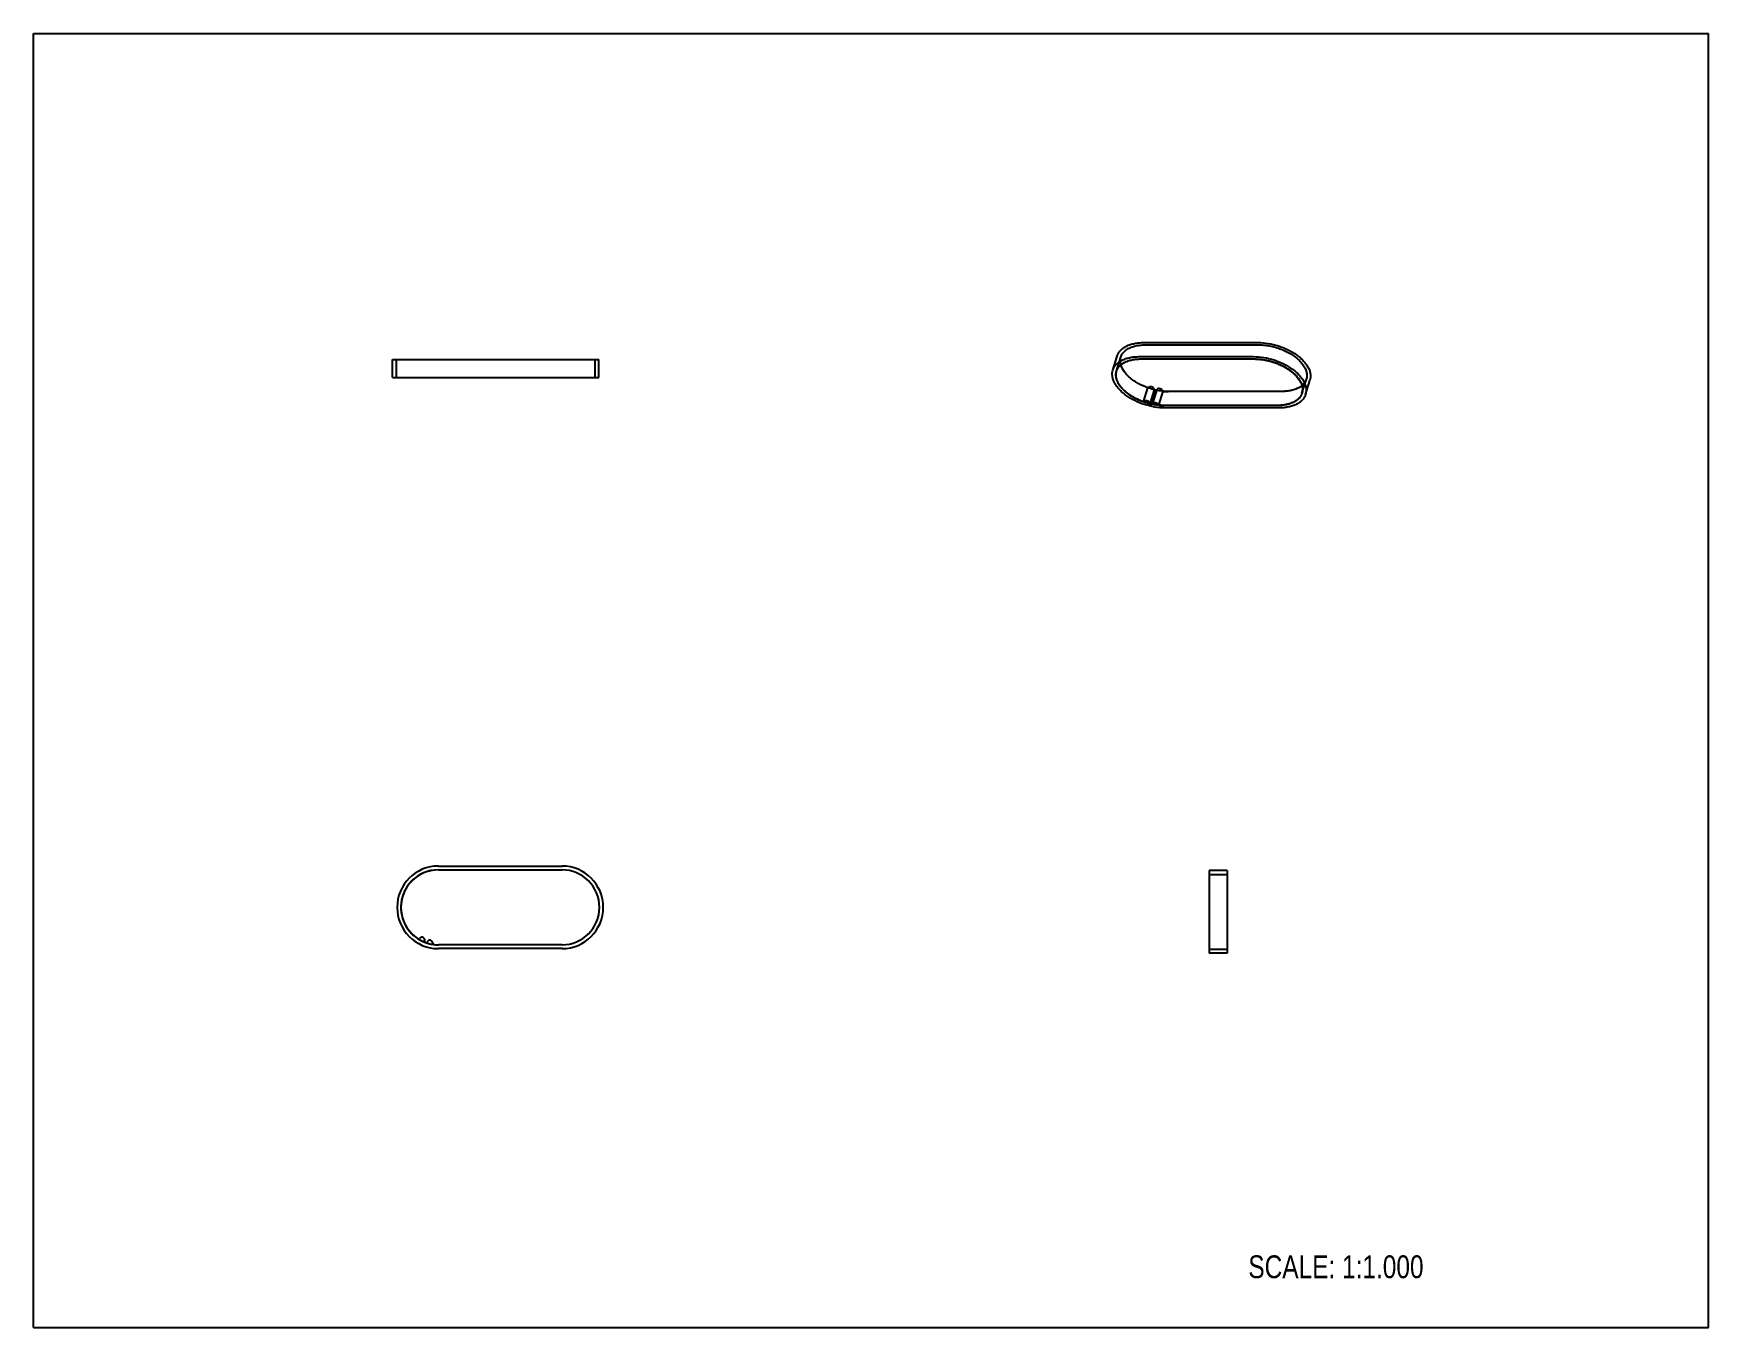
# Model space of a CAD drawing. Header units: inches. Extents: x 0 to 22, y 0 to 17.
import ezdxf

# ---------------------------------------------------------------- set-up
doc = ezdxf.new("R2010")
doc.units = ezdxf.units.IN
doc.header["$LTSCALE"] = 1.21
doc.header["$MEASUREMENT"] = 0
doc.layers.get('0').update_dxf_attribs({"linetype": 'CONTINUOUS'})
doc.layers.add('LAYER_CURVE', color=7, linetype='CONTINUOUS')
doc.layers.add('LAYER_FEATURE', color=7, linetype='CONTINUOUS')
doc.styles.get("Standard").update_dxf_attribs({"font": 'txt', "width": 0.8})

msp = doc.modelspace()

# ---------------------------------------------------------------- linework, layer by layer
at = {"color": 7, "linetype": 'CONTINUOUS'}
for p, q in [((0, 0), (0, 17)), ((0, 17), (22, 17)), ((22, 0), (22, 17)), ((0, 0), (22, 0))]:
    msp.add_line(p, q, dxfattribs=at)
at = {"layer": 'LAYER_CURVE', "color": 40, "linetype": 'CONTINUOUS'}
for p, q in [((14.225, 12.564), (14.226, 12.567)), ((14.225, 12.564), (14.225, 12.564)), ((14.226, 12.567), (14.227, 12.571)), ((14.244, 12.605), (14.245, 12.606)), ((14.273, 12.64), (14.274, 12.64)), ((14.312, 12.669), (14.314, 12.67)), ((14.36, 12.693), (14.361, 12.693)), ((14.415, 12.71), (14.417, 12.71)), ((14.477, 12.72), (14.479, 12.721)), ((14.545, 12.724), (16.04, 12.724)), ((16.34, 12.112), (14.845, 12.112)), ((16.661, 12.274), (16.66, 12.273)), ((16.662, 12.277), (16.661, 12.274)), ((5.318, 6.012), (6.942, 6.012)), ((6.942, 5.028), (5.318, 5.028))]:
    msp.add_line(p, q, dxfattribs=at)
for centre, start, end in [((5.318, 5.52), 90, 270), ((6.942, 5.52), 270, 90)]:
    msp.add_arc(centre, 0.492, start, end, dxfattribs=at)
for points, knots in [([(14.845, 12.112), (14.835, 12.113), (14.82, 12.114), (14.8, 12.116), (14.785, 12.117), (14.772, 12.117), (14.762, 12.118), (14.755, 12.119), (14.749, 12.119), (14.743, 12.12), (14.738, 12.121), (14.732, 12.122), (14.722, 12.124), (14.709, 12.127), (14.694, 12.13), (14.678, 12.133), (14.666, 12.135), (14.657, 12.137), (14.653, 12.138), (14.651, 12.138), (14.648, 12.139), (14.644, 12.14), (14.639, 12.142), (14.63, 12.145), (14.618, 12.149), (14.603, 12.154), (14.59, 12.158), (14.58, 12.161), (14.573, 12.163), (14.566, 12.165), (14.561, 12.167), (14.557, 12.168), (14.554, 12.169), (14.552, 12.17), (14.548, 12.172), (14.541, 12.175), (14.529, 12.181), (14.515, 12.187), (14.501, 12.194), (14.489, 12.199), (14.48, 12.203), (14.474, 12.206), (14.469, 12.208), (14.464, 12.21), (14.459, 12.214), (14.453, 12.218), (14.444, 12.223), (14.434, 12.229), (14.421, 12.237), (14.411, 12.244), (14.402, 12.249), (14.396, 12.253), (14.391, 12.256), (14.387, 12.258), (14.385, 12.26), (14.383, 12.261), (14.382, 12.262), (14.38, 12.263), (14.377, 12.266), (14.373, 12.27), (14.367, 12.274), (14.36, 12.28), (14.351, 12.288), (14.341, 12.297), (14.332, 12.305), (14.325, 12.311), (14.319, 12.315), (14.315, 12.319), (14.312, 12.322), (14.31, 12.325), (14.306, 12.329), (14.301, 12.336), (14.294, 12.344), (14.286, 12.353), (14.278, 12.363), (14.272, 12.37), (14.268, 12.375), (14.267, 12.377), (14.265, 12.378), (14.264, 12.38), (14.263, 12.382), (14.262, 12.384), (14.26, 12.388), (14.258, 12.392), (14.255, 12.397), (14.252, 12.403), (14.247, 12.411), (14.243, 12.42), (14.24, 12.426), (14.237, 12.431), (14.235, 12.435), (14.233, 12.438), (14.232, 12.441), (14.231, 12.443), (14.231, 12.445), (14.23, 12.446), (14.23, 12.448), (14.229, 12.453), (14.227, 12.46), (14.225, 12.47), (14.223, 12.48), (14.221, 12.488), (14.22, 12.494), (14.219, 12.498), (14.218, 12.501), (14.218, 12.502), (14.218, 12.504), (14.218, 12.505), (14.218, 12.506), (14.218, 12.509), (14.219, 12.513), (14.219, 12.518), (14.22, 12.522), (14.22, 12.528), (14.221, 12.536), (14.223, 12.548), (14.224, 12.557), (14.225, 12.564)], [0, 0, 0, 0, 0.03125, 0.046875, 0.0625, 0.078125, 0.085938, 0.09375, 0.101562, 0.105469, 0.109375, 0.117188, 0.125, 0.140625, 0.15625, 0.171875, 0.1875, 0.195312, 0.197266, 0.199219, 0.203125, 0.207031, 0.210938, 0.21875, 0.234375, 0.25, 0.265625, 0.273438, 0.28125, 0.289062, 0.292969, 0.296875, 0.300781, 0.302734, 0.304688, 0.3125, 0.328125, 0.34375, 0.359375, 0.375, 0.382812, 0.390625, 0.394531, 0.398438, 0.40625, 0.414062, 0.421875, 0.4375, 0.453125, 0.46875, 0.476562, 0.484375, 0.492188, 0.496094, 0.498047, 0.5, 0.501953, 0.503906, 0.507812, 0.515625, 0.523438, 0.53125, 0.546875, 0.5625, 0.578125, 0.585938, 0.59375, 0.601562, 0.605469, 0.609375, 0.617188, 0.625, 0.640625, 0.65625, 0.671875, 0.6875, 0.691406, 0.695312, 0.697266, 0.699219, 0.703125, 0.707031, 0.710938, 0.71875, 0.726562, 0.734375, 0.75, 0.765625, 0.773438, 0.78125, 0.789062, 0.792969, 0.796875, 0.800781, 0.802734, 0.804688, 0.808594, 0.8125, 0.828125, 0.84375, 0.859375, 0.875, 0.882812, 0.890625, 0.894531, 0.896484, 0.898438, 0.900391, 0.902344, 0.90625, 0.914062, 0.921875, 0.929688, 0.9375, 0.953125, 0.96875, 1, 1, 1, 1]), ([(14.227, 12.571), (14.228, 12.573), (14.229, 12.575), (14.23, 12.579), (14.231, 12.581), (14.232, 12.583), (14.233, 12.584), (14.233, 12.586), (14.234, 12.587), (14.235, 12.588), (14.235, 12.589), (14.236, 12.591), (14.237, 12.592), (14.237, 12.593), (14.238, 12.595), (14.239, 12.597), (14.24, 12.599), (14.242, 12.602), (14.243, 12.604), (14.244, 12.605)], [0, 0, 0, 0, 0.125, 0.25, 0.3125, 0.34375, 0.375, 0.4375, 0.46875, 0.5, 0.53125, 0.5625, 0.625, 0.65625, 0.6875, 0.75, 0.8125, 0.875, 1, 1, 1, 1]), ([(14.245, 12.606), (14.247, 12.609), (14.251, 12.615), (14.257, 12.622), (14.262, 12.628), (14.265, 12.631), (14.267, 12.634), (14.27, 12.636), (14.272, 12.638), (14.273, 12.64)], [0, 0, 0, 0, 0.25, 0.5, 0.625, 0.75, 0.8125, 0.875, 1, 1, 1, 1]), ([(14.274, 12.64), (14.277, 12.643), (14.283, 12.648), (14.29, 12.654), (14.296, 12.659), (14.301, 12.661), (14.304, 12.664), (14.307, 12.666), (14.31, 12.668), (14.312, 12.669)], [0, 0, 0, 0, 0.25, 0.5, 0.625, 0.75, 0.8125, 0.875, 1, 1, 1, 1]), ([(14.314, 12.67), (14.317, 12.672), (14.324, 12.676), (14.334, 12.681), (14.341, 12.685), (14.346, 12.687), (14.35, 12.689), (14.355, 12.691), (14.358, 12.692), (14.36, 12.693)], [0, 0, 0, 0, 0.25, 0.5, 0.625, 0.75, 0.8125, 0.875, 1, 1, 1, 1]), ([(14.361, 12.693), (14.365, 12.695), (14.374, 12.698), (14.385, 12.702), (14.394, 12.704), (14.399, 12.706), (14.404, 12.707), (14.409, 12.708), (14.412, 12.709), (14.415, 12.71)], [0, 0, 0, 0, 0.25, 0.5, 0.625, 0.75, 0.8125, 0.875, 1, 1, 1, 1]), ([(14.417, 12.71), (14.426, 12.712), (14.438, 12.715), (14.453, 12.717), (14.46, 12.718), (14.465, 12.719), (14.47, 12.72), (14.474, 12.72), (14.477, 12.72)], [0, 0, 0, 0, 0.5, 0.625, 0.75, 0.8125, 0.875, 1, 1, 1, 1]), ([(14.479, 12.721), (14.484, 12.721), (14.495, 12.722), (14.508, 12.723), (14.519, 12.724), (14.526, 12.724), (14.53, 12.724), (14.533, 12.724), (14.536, 12.724), (14.54, 12.724), (14.543, 12.724), (14.545, 12.724)], [0, 0, 0, 0, 0.25, 0.5, 0.625, 0.75, 0.8125, 0.84375, 0.875, 0.9375, 1, 1, 1, 1]), ([(16.04, 12.724), (16.05, 12.723), (16.065, 12.722), (16.085, 12.721), (16.099, 12.72), (16.111, 12.719), (16.121, 12.719), (16.129, 12.718), (16.135, 12.718), (16.14, 12.717), (16.145, 12.716), (16.151, 12.715), (16.162, 12.713), (16.174, 12.71), (16.19, 12.707), (16.205, 12.704), (16.218, 12.702), (16.226, 12.7), (16.23, 12.699), (16.233, 12.699), (16.236, 12.698), (16.239, 12.697), (16.244, 12.695), (16.253, 12.692), (16.266, 12.688), (16.281, 12.684), (16.293, 12.68), (16.303, 12.676), (16.311, 12.674), (16.317, 12.672), (16.322, 12.67), (16.326, 12.669), (16.329, 12.668), (16.331, 12.667), (16.335, 12.665), (16.343, 12.662), (16.354, 12.657), (16.369, 12.65), (16.383, 12.644), (16.394, 12.638), (16.404, 12.634), (16.41, 12.631), (16.415, 12.629), (16.419, 12.627), (16.424, 12.624), (16.431, 12.62), (16.439, 12.615), (16.449, 12.608), (16.462, 12.601), (16.472, 12.594), (16.48, 12.589), (16.487, 12.585), (16.492, 12.582), (16.495, 12.58), (16.497, 12.579), (16.499, 12.578), (16.5, 12.576), (16.502, 12.575), (16.505, 12.572), (16.51, 12.569), (16.515, 12.564), (16.522, 12.558), (16.531, 12.551), (16.541, 12.542), (16.55, 12.535), (16.557, 12.529), (16.563, 12.524), (16.567, 12.521), (16.57, 12.518), (16.573, 12.514), (16.576, 12.51), (16.581, 12.504), (16.588, 12.496), (16.596, 12.487), (16.604, 12.477), (16.61, 12.47), (16.615, 12.465), (16.616, 12.463), (16.618, 12.461), (16.619, 12.46), (16.62, 12.458), (16.621, 12.455), (16.623, 12.452), (16.625, 12.448), (16.628, 12.443), (16.632, 12.437), (16.636, 12.428), (16.64, 12.42), (16.644, 12.414), (16.647, 12.409), (16.649, 12.405), (16.651, 12.401), (16.652, 12.399), (16.653, 12.397), (16.653, 12.395), (16.654, 12.394), (16.654, 12.392), (16.655, 12.387), (16.657, 12.38), (16.659, 12.37), (16.661, 12.36), (16.663, 12.352), (16.665, 12.346), (16.666, 12.342), (16.666, 12.339), (16.667, 12.337), (16.667, 12.336), (16.667, 12.335), (16.667, 12.333), (16.667, 12.331), (16.666, 12.327), (16.666, 12.322), (16.666, 12.318), (16.665, 12.312), (16.664, 12.304), (16.663, 12.292), (16.662, 12.283), (16.662, 12.277)], [0, 0, 0, 0, 0.03125, 0.046875, 0.0625, 0.078125, 0.085938, 0.09375, 0.101562, 0.105469, 0.109375, 0.117188, 0.125, 0.140625, 0.15625, 0.171875, 0.1875, 0.195312, 0.197266, 0.199219, 0.203125, 0.207031, 0.210938, 0.21875, 0.234375, 0.25, 0.265625, 0.273438, 0.28125, 0.289062, 0.292969, 0.296875, 0.300781, 0.302734, 0.304688, 0.3125, 0.328125, 0.34375, 0.359375, 0.375, 0.382812, 0.390625, 0.394531, 0.398438, 0.40625, 0.414062, 0.421875, 0.4375, 0.453125, 0.46875, 0.476562, 0.484375, 0.492188, 0.496094, 0.498047, 0.5, 0.501953, 0.503906, 0.507812, 0.515625, 0.523438, 0.53125, 0.546875, 0.5625, 0.578125, 0.585938, 0.59375, 0.601562, 0.605469, 0.609375, 0.617188, 0.625, 0.640625, 0.65625, 0.671875, 0.6875, 0.691406, 0.695312, 0.697266, 0.699219, 0.703125, 0.707031, 0.710938, 0.71875, 0.726562, 0.734375, 0.75, 0.765625, 0.773438, 0.78125, 0.789062, 0.792969, 0.796875, 0.800781, 0.802734, 0.804688, 0.808594, 0.8125, 0.828125, 0.84375, 0.859375, 0.875, 0.882812, 0.890625, 0.894531, 0.896484, 0.898438, 0.900391, 0.902344, 0.90625, 0.914062, 0.921875, 0.929688, 0.9375, 0.953125, 0.96875, 1, 1, 1, 1]), ([(16.66, 12.273), (16.658, 12.267), (16.654, 12.259), (16.649, 12.249), (16.646, 12.243), (16.644, 12.239), (16.642, 12.235), (16.64, 12.232), (16.639, 12.229), (16.639, 12.229), (16.638, 12.228), (16.638, 12.227), (16.637, 12.226), (16.635, 12.225), (16.633, 12.222), (16.63, 12.219), (16.626, 12.214), (16.62, 12.208), (16.614, 12.202), (16.61, 12.197), (16.607, 12.194), (16.605, 12.191), (16.603, 12.19), (16.602, 12.189), (16.602, 12.188), (16.601, 12.188), (16.6, 12.187), (16.598, 12.186), (16.594, 12.183), (16.589, 12.18), (16.585, 12.177), (16.578, 12.173), (16.572, 12.169), (16.566, 12.165), (16.561, 12.162), (16.557, 12.159), (16.554, 12.158), (16.553, 12.157), (16.552, 12.156), (16.55, 12.155), (16.548, 12.154), (16.545, 12.153), (16.54, 12.151), (16.534, 12.149), (16.527, 12.146), (16.519, 12.143), (16.512, 12.14), (16.506, 12.138), (16.5, 12.136), (16.496, 12.134), (16.493, 12.133), (16.492, 12.132), (16.49, 12.132), (16.488, 12.132), (16.485, 12.131), (16.481, 12.13), (16.475, 12.129), (16.466, 12.127), (16.455, 12.125), (16.444, 12.123), (16.436, 12.121), (16.43, 12.12), (16.426, 12.119), (16.423, 12.118), (16.421, 12.118), (16.419, 12.117), (16.417, 12.117), (16.413, 12.117), (16.408, 12.117), (16.4, 12.116), (16.393, 12.116), (16.383, 12.115), (16.365, 12.114), (16.35, 12.113), (16.34, 12.112)], [0, 0, 0, 0, 0.0625, 0.09375, 0.109375, 0.125, 0.140625, 0.15625, 0.160156, 0.164062, 0.166016, 0.167969, 0.171875, 0.179688, 0.1875, 0.203125, 0.21875, 0.25, 0.28125, 0.296875, 0.3125, 0.320312, 0.328125, 0.332031, 0.333984, 0.335938, 0.339844, 0.34375, 0.359375, 0.375, 0.390625, 0.40625, 0.4375, 0.453125, 0.46875, 0.484375, 0.492188, 0.496094, 0.5, 0.503906, 0.507812, 0.515625, 0.53125, 0.546875, 0.5625, 0.59375, 0.609375, 0.625, 0.640625, 0.65625, 0.660156, 0.664062, 0.667969, 0.671875, 0.679688, 0.6875, 0.703125, 0.71875, 0.75, 0.78125, 0.796875, 0.8125, 0.820312, 0.828125, 0.832031, 0.835938, 0.839844, 0.84375, 0.859375, 0.875, 0.890625, 0.90625, 0.9375, 1, 1, 1, 1])]:
    msp.add_open_spline(points, degree=3, knots=knots, dxfattribs=at)
at = {"layer": 'LAYER_FEATURE', "color": 7, "linetype": 'CONTINUOUS'}
for p, q in [((14.177, 12.578), (14.234, 12.763)), ((14.586, 12.94), (16.082, 12.94)), ((14.602, 12.909), (16.098, 12.909)), ((4.717, 12.482), (4.717, 12.718)), ((4.717, 12.718), (7.425, 12.718)), ((7.425, 12.482), (7.425, 12.718)), ((14.529, 12.755), (16.025, 12.755)), ((14.545, 12.724), (16.04, 12.724)), ((4.717, 12.482), (7.425, 12.482)), ((14.581, 12.159), (14.638, 12.344)), ((14.755, 12.322), (14.698, 12.137)), ((16.708, 12.258), (16.765, 12.443)), ((14.667, 12.134), (14.725, 12.319)), ((14.692, 12.129), (14.749, 12.314)), ((14.698, 12.137), (14.698, 12.135)), ((14.753, 12.317), (14.751, 12.315)), ((14.754, 12.318), (14.753, 12.317)), ((14.779, 12.116), (14.836, 12.301)), ((16.34, 12.112), (14.845, 12.112)), ((16.398, 12.298), (14.902, 12.298)), ((16.356, 12.081), (14.86, 12.081)), ((5.318, 6.062), (6.942, 6.062)), ((5.318, 6.012), (6.942, 6.012)), ((15.442, 6.003), (15.442, 4.919)), ((15.678, 6.003), (15.442, 6.003)), ((15.678, 6.003), (15.678, 4.919)), ((6.942, 5.028), (5.318, 5.028)), ((6.942, 4.978), (5.318, 4.978)), ((15.678, 4.919), (15.442, 4.919))]:
    msp.add_line(p, q, dxfattribs=at)
at = {"layer": 'LAYER_FEATURE', "color": 6, "linetype": 'CONTINUOUS'}
for p, q in [((4.767, 12.482), (4.767, 12.718)), ((7.375, 12.482), (7.375, 12.718)), ((14.225, 12.564), (14.282, 12.749)), ((16.66, 12.273), (16.718, 12.458)), ((15.442, 5.953), (15.678, 5.953)), ((15.442, 4.969), (15.678, 4.969))]:
    msp.add_line(p, q, dxfattribs=at)
at = {"layer": 'LAYER_FEATURE', "color": 7, "linetype": 'CONTINUOUS'}
for centre, radius, start, end in [((14.861, 12.953), 0.842, 256.7083, 258.3935), ((14.918, 13.138), 0.842, 256.702, 258.3872), ((14.845, 12.821), 0.709, 264.6413, 269.9712), ((14.902, 13.006), 0.709, 264.6406, 269.9714), ((16.506, 12.321), 0.161, 342.8276, 344.1502), ((5.318, 5.52), 0.542, 90, 270), ((5.318, 5.52), 0.492, 90, 237.8931), ((6.942, 5.52), 0.542, 270, 90), ((6.942, 5.52), 0.492, 270, 90), ((5.055, 5.115), 0.0118, 277.6463, 297.9542), ((5.318, 5.52), 0.492, 237.8931, 248.413), ((5.048, 5.13), 0.0282, 297.9542, 322.1676), ((5.1, 5.089), 0.0382, 344.1387, 142.1676), ((5.164, 5.071), 0.0282, 164.1387, 188.3521), ((5.148, 5.068), 0.0118, 188.3521, 208.6504), ((5.318, 5.52), 0.492, 248.413, 251.3162), ((5.146, 5.077), 0.0282, 311.3777, 335.5911), ((5.206, 5.05), 0.0382, 357.5621, 155.5911), ((5.157, 5.065), 0.0118, 291.0481, 311.3777), ((5.318, 5.52), 0.492, 251.3162, 261.8369), ((5.272, 5.047), 0.0282, 177.5621, 201.7755), ((5.257, 5.041), 0.0118, 201.7755, 222.1025), ((5.318, 5.52), 0.492, 261.8369, 270)]:
    msp.add_arc(centre, radius, start, end, dxfattribs=at)
for points, knots in [([(14.234, 12.763), (14.238, 12.777), (14.25, 12.803), (14.276, 12.838), (14.312, 12.869), (14.355, 12.894), (14.405, 12.915), (14.461, 12.929), (14.522, 12.938), (14.565, 12.94), (14.586, 12.94)], [0, 0, 0, 0, 0.099671, 0.202886, 0.312614, 0.430912, 0.558884, 0.696763, 0.844152, 1, 1, 1, 1]), ([(14.282, 12.647), (14.279, 12.657), (14.274, 12.684), (14.274, 12.726), (14.288, 12.772), (14.316, 12.813), (14.355, 12.847), (14.405, 12.875), (14.464, 12.895), (14.531, 12.907), (14.578, 12.909), (14.602, 12.909)], [0, 0, 0, 0, 0.065624, 0.164384, 0.260543, 0.359372, 0.465478, 0.581923, 0.710064, 0.849818, 1, 1, 1, 1]), ([(16.082, 12.94), (16.127, 12.94), (16.218, 12.932), (16.351, 12.9), (16.478, 12.848), (16.574, 12.791), (16.64, 12.739), (16.682, 12.698), (16.716, 12.656), (16.744, 12.612), (16.763, 12.569), (16.773, 12.525), (16.774, 12.483), (16.769, 12.456), (16.765, 12.443)], [0, 0, 0, 0, 0.141654, 0.289241, 0.436282, 0.576357, 0.642095, 0.704207, 0.762353, 0.816414, 0.866543, 0.913227, 0.957315, 1, 1, 1, 1]), ([(16.098, 12.909), (16.123, 12.909), (16.175, 12.906), (16.254, 12.894), (16.332, 12.873), (16.408, 12.846), (16.479, 12.812), (16.545, 12.772), (16.602, 12.728), (16.65, 12.681), (16.687, 12.631), (16.713, 12.58), (16.726, 12.53), (16.725, 12.481), (16.711, 12.435), (16.683, 12.394), (16.644, 12.359), (16.594, 12.332), (16.535, 12.312), (16.469, 12.3), (16.422, 12.298), (16.398, 12.298)], [0, 0, 0, 0, 0.062071, 0.126457, 0.192029, 0.257592, 0.321954, 0.383987, 0.442703, 0.497329, 0.547407, 0.592912, 0.634384, 0.673028, 0.710654, 0.749326, 0.790844, 0.836409, 0.88655, 0.941234, 1, 1, 1, 1]), ([(14.86, 12.081), (14.815, 12.081), (14.725, 12.09), (14.591, 12.122), (14.464, 12.173), (14.368, 12.23), (14.303, 12.283), (14.261, 12.324), (14.226, 12.366), (14.199, 12.409), (14.18, 12.453), (14.169, 12.496), (14.168, 12.538), (14.173, 12.565), (14.177, 12.578)], [0, 0, 0, 0, 0.141654, 0.289241, 0.436282, 0.576357, 0.642095, 0.704207, 0.762353, 0.816414, 0.866543, 0.913227, 0.957315, 1, 1, 1, 1]), ([(14.177, 12.578), (14.181, 12.592), (14.193, 12.618), (14.219, 12.653), (14.255, 12.684), (14.298, 12.709), (14.348, 12.73), (14.404, 12.744), (14.465, 12.753), (14.507, 12.755), (14.529, 12.755)], [0, 0, 0, 0, 0.099671, 0.202886, 0.312614, 0.430912, 0.558884, 0.696763, 0.844152, 1, 1, 1, 1]), ([(14.581, 12.159), (14.552, 12.169), (14.496, 12.192), (14.419, 12.235), (14.351, 12.284), (14.295, 12.337), (14.252, 12.394), (14.225, 12.452), (14.216, 12.501), (14.218, 12.538), (14.222, 12.555), (14.225, 12.564)], [0, 0, 0, 0, 0.156407, 0.307865, 0.451124, 0.583578, 0.703669, 0.811341, 0.908574, 0.95469, 1, 1, 1, 1]), ([(14.225, 12.564), (14.228, 12.576), (14.239, 12.599), (14.263, 12.631), (14.295, 12.659), (14.334, 12.683), (14.38, 12.701), (14.45, 12.719), (14.506, 12.724), (14.545, 12.724)], [0, 0, 0, 0, 0.099709, 0.202965, 0.312734, 0.431077, 0.559096, 0.697033, 1, 1, 1, 1]), ([(14.638, 12.344), (14.594, 12.36), (14.531, 12.388), (14.454, 12.435), (14.404, 12.473), (14.36, 12.514), (14.315, 12.569), (14.291, 12.616), (14.282, 12.647)], [0, 0, 0, 0, 0.288552, 0.426666, 0.558298, 0.682103, 0.797188, 1, 1, 1, 1]), ([(16.025, 12.755), (16.07, 12.755), (16.161, 12.747), (16.294, 12.714), (16.421, 12.663), (16.517, 12.606), (16.583, 12.554), (16.624, 12.513), (16.659, 12.471), (16.686, 12.427), (16.705, 12.384), (16.716, 12.34), (16.717, 12.298), (16.712, 12.271), (16.708, 12.258)], [0, 0, 0, 0, 0.141654, 0.289241, 0.436282, 0.576357, 0.642095, 0.704207, 0.762353, 0.816414, 0.866543, 0.913227, 0.957315, 1, 1, 1, 1]), ([(16.04, 12.724), (16.08, 12.724), (16.162, 12.717), (16.283, 12.688), (16.398, 12.642), (16.484, 12.59), (16.544, 12.543), (16.582, 12.507), (16.614, 12.468), (16.639, 12.429), (16.657, 12.39), (16.667, 12.351), (16.669, 12.313), (16.665, 12.288), (16.662, 12.277)], [0, 0, 0, 0, 0.141336, 0.288594, 0.435394, 0.575404, 0.64119, 0.703405, 0.761703, 0.81595, 0.866277, 0.913133, 0.957325, 1, 1, 1, 1]), ([(16.04, 12.724), (16.066, 12.724), (16.118, 12.721), (16.196, 12.709), (16.274, 12.688), (16.35, 12.661), (16.422, 12.627), (16.487, 12.587), (16.545, 12.543), (16.593, 12.496), (16.63, 12.446), (16.656, 12.395), (16.669, 12.345), (16.668, 12.303), (16.663, 12.28), (16.66, 12.273)], [0, 0, 0, 0, 0.089752, 0.18285, 0.277663, 0.372465, 0.465529, 0.555226, 0.640125, 0.719111, 0.791523, 0.857321, 0.917286, 0.973163, 1, 1, 1, 1]), ([(14.641, 12.345), (14.641, 12.345), (14.64, 12.345), (14.639, 12.344), (14.638, 12.344)], [0, 0, 0, 0, 0.232997, 1, 1, 1, 1]), ([(14.902, 12.298), (14.876, 12.298), (14.824, 12.3), (14.746, 12.313), (14.684, 12.329), (14.648, 12.341), (14.638, 12.344)], [0, 0, 0, 0, 0.285252, 0.58114, 0.88248, 1, 1, 1, 1]), ([(14.647, 12.35), (14.647, 12.349), (14.645, 12.347), (14.643, 12.346), (14.641, 12.345)], [0, 0, 0, 0, 0.231257, 1, 1, 1, 1]), ([(14.719, 12.329), (14.719, 12.335), (14.713, 12.342), (14.705, 12.349), (14.698, 12.353), (14.688, 12.357), (14.675, 12.359), (14.664, 12.359), (14.654, 12.356), (14.649, 12.352), (14.647, 12.35)], [0, 0, 0, 0, 0.214005, 0.281664, 0.353267, 0.502922, 0.651666, 0.788181, 0.904468, 1, 1, 1, 1]), ([(14.722, 12.321), (14.722, 12.322), (14.72, 12.324), (14.719, 12.327), (14.719, 12.329)], [0, 0, 0, 0, 0.274307, 1, 1, 1, 1]), ([(14.725, 12.319), (14.724, 12.319), (14.723, 12.32), (14.723, 12.321), (14.722, 12.321)], [0, 0, 0, 0, 0.266116, 1, 1, 1, 1]), ([(14.828, 12.31), (14.826, 12.313), (14.822, 12.319), (14.813, 12.326), (14.802, 12.331), (14.79, 12.334), (14.778, 12.335), (14.768, 12.334), (14.761, 12.33), (14.757, 12.326), (14.756, 12.324), (14.755, 12.322)], [0, 0, 0, 0, 0.111587, 0.243579, 0.389507, 0.539111, 0.681259, 0.806647, 0.910916, 0.956641, 1, 1, 1, 1]), ([(16.66, 12.374), (16.628, 12.347), (16.566, 12.319), (16.475, 12.301), (16.424, 12.298), (16.398, 12.298)], [0, 0, 0, 0, 0.45139, 0.714663, 1, 1, 1, 1]), ([(14.584, 12.16), (14.584, 12.16), (14.583, 12.16), (14.582, 12.159), (14.581, 12.159)], [0, 0, 0, 0, 0.232993, 1, 1, 1, 1]), ([(14.845, 12.112), (14.819, 12.112), (14.767, 12.115), (14.689, 12.128), (14.627, 12.144), (14.591, 12.156), (14.581, 12.159)], [0, 0, 0, 0, 0.285249, 0.581133, 0.882469, 1, 1, 1, 1]), ([(14.59, 12.165), (14.59, 12.164), (14.588, 12.162), (14.586, 12.161), (14.584, 12.16)], [0, 0, 0, 0, 0.231257, 1, 1, 1, 1]), ([(14.662, 12.144), (14.662, 12.15), (14.656, 12.157), (14.648, 12.163), (14.641, 12.168), (14.631, 12.172), (14.618, 12.174), (14.607, 12.174), (14.597, 12.171), (14.592, 12.167), (14.59, 12.165)], [0, 0, 0, 0, 0.214005, 0.281664, 0.353267, 0.502922, 0.651666, 0.788181, 0.904468, 1, 1, 1, 1]), ([(14.665, 12.136), (14.665, 12.137), (14.663, 12.139), (14.662, 12.142), (14.662, 12.144)], [0, 0, 0, 0, 0.274307, 1, 1, 1, 1]), ([(14.667, 12.134), (14.667, 12.134), (14.666, 12.135), (14.666, 12.136), (14.665, 12.136)], [0, 0, 0, 0, 0.266109, 1, 1, 1, 1]), ([(14.694, 12.13), (14.694, 12.13), (14.693, 12.129), (14.692, 12.129), (14.692, 12.129)], [0, 0, 0, 0, 0.231552, 1, 1, 1, 1]), ([(14.698, 12.135), (14.697, 12.134), (14.697, 12.132), (14.695, 12.131), (14.694, 12.13)], [0, 0, 0, 0, 0.242174, 1, 1, 1, 1]), ([(14.77, 12.125), (14.769, 12.128), (14.765, 12.134), (14.756, 12.141), (14.745, 12.146), (14.733, 12.149), (14.721, 12.15), (14.711, 12.149), (14.703, 12.145), (14.7, 12.141), (14.699, 12.138), (14.698, 12.137)], [0, 0, 0, 0, 0.111587, 0.243579, 0.389507, 0.539111, 0.681259, 0.806647, 0.910916, 0.956641, 1, 1, 1, 1]), ([(14.751, 12.315), (14.751, 12.315), (14.75, 12.314), (14.75, 12.314), (14.749, 12.314)], [0, 0, 0, 0, 0.231552, 1, 1, 1, 1]), ([(14.776, 12.118), (14.775, 12.118), (14.773, 12.12), (14.771, 12.123), (14.77, 12.125)], [0, 0, 0, 0, 0.272557, 1, 1, 1, 1]), ([(14.779, 12.116), (14.779, 12.116), (14.777, 12.116), (14.776, 12.117), (14.776, 12.118)], [0, 0, 0, 0, 0.261075, 1, 1, 1, 1]), ([(14.833, 12.303), (14.832, 12.303), (14.83, 12.306), (14.828, 12.308), (14.828, 12.31)], [0, 0, 0, 0, 0.272557, 1, 1, 1, 1]), ([(14.836, 12.301), (14.836, 12.301), (14.835, 12.301), (14.834, 12.302), (14.833, 12.303)], [0, 0, 0, 0, 0.261076, 1, 1, 1, 1]), ([(16.66, 12.273), (16.657, 12.261), (16.646, 12.237), (16.622, 12.205), (16.59, 12.177), (16.551, 12.154), (16.505, 12.136), (16.435, 12.117), (16.379, 12.112), (16.34, 12.112)], [0, 0, 0, 0, 0.099709, 0.202964, 0.312733, 0.431077, 0.559098, 0.69703, 1, 1, 1, 1]), ([(16.708, 12.258), (16.704, 12.245), (16.692, 12.219), (16.666, 12.184), (16.631, 12.153), (16.588, 12.127), (16.538, 12.107), (16.481, 12.092), (16.42, 12.083), (16.378, 12.081), (16.356, 12.081)], [0, 0, 0, 0, 0.099671, 0.202886, 0.312614, 0.430912, 0.558884, 0.696763, 0.844152, 1, 1, 1, 1])]:
    msp.add_open_spline(points, degree=3, knots=knots, dxfattribs=at)

# ---------------------------------------------------------------- texts
at = {"color": 7, "linetype": 'CONTINUOUS', "insert": (15.956, 0.948), "char_height": 0.3, "width": 3.36, "attachment_point": 1, "line_spacing_factor": 0.9}
msp.add_mtext('SCALE: 1:1.000', dxfattribs=at)

doc.saveas('drawing.dxf')
